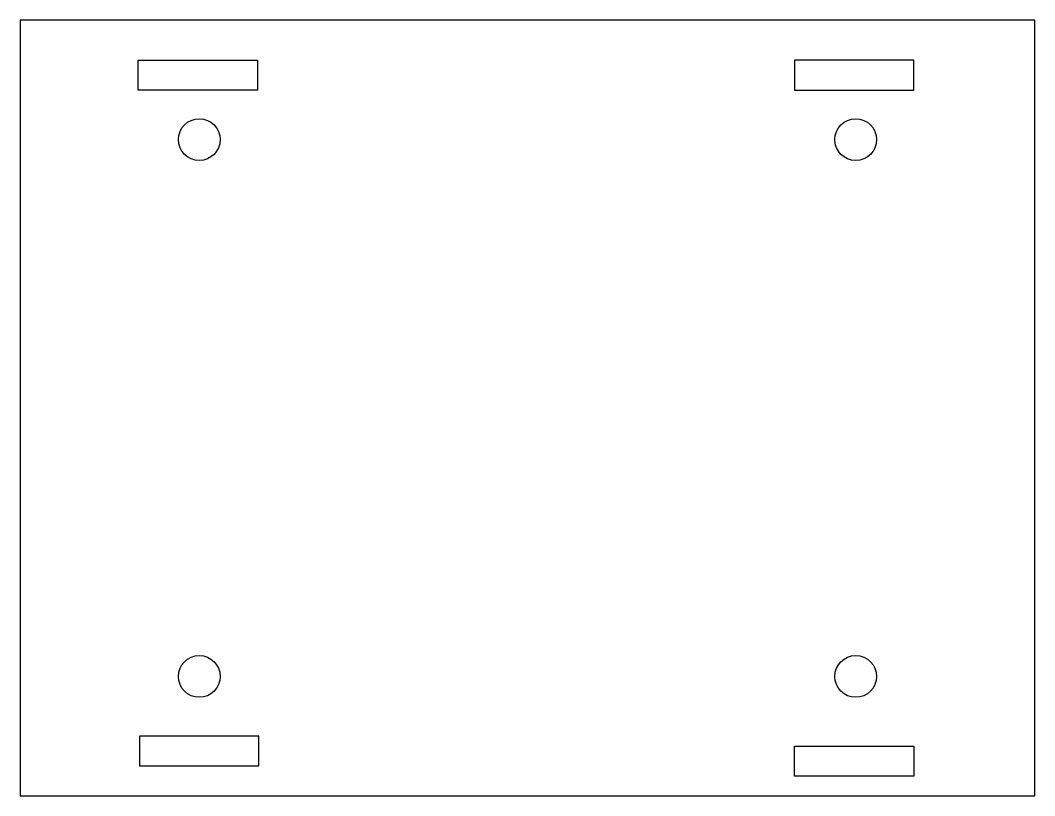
# Model space of a CAD drawing. Header units: millimetres. Extents: x 4.6 to 21.6, y 11.1 to 24.1.
import ezdxf

# ---------------------------------------------------------------- set-up
doc = ezdxf.new("R2010")
doc.units = ezdxf.units.MM

msp = doc.modelspace()

# ---------------------------------------------------------------- linework, layer by layer
for points in [[(4.553, 11.107), (21.553, 11.107), (21.553, 24.107), (4.553, 24.107)], [(6.529, 23.437), (8.529, 23.437), (8.529, 22.937), (6.529, 22.937)], [(19.529, 23.437), (17.529, 23.437), (17.529, 22.937), (19.529, 22.937)], [(6.553, 11.607), (8.553, 11.607), (8.553, 12.107), (6.553, 12.107)], [(19.529, 11.437), (17.529, 11.437), (17.529, 11.937), (19.529, 11.937)]]:
    msp.add_lwpolyline(points, close=True)
for centre in [(7.553, 22.107), (18.553, 22.107), (7.553, 13.107), (18.553, 13.107)]:
    msp.add_circle(centre, 0.35)

doc.saveas('drawing.dxf')
